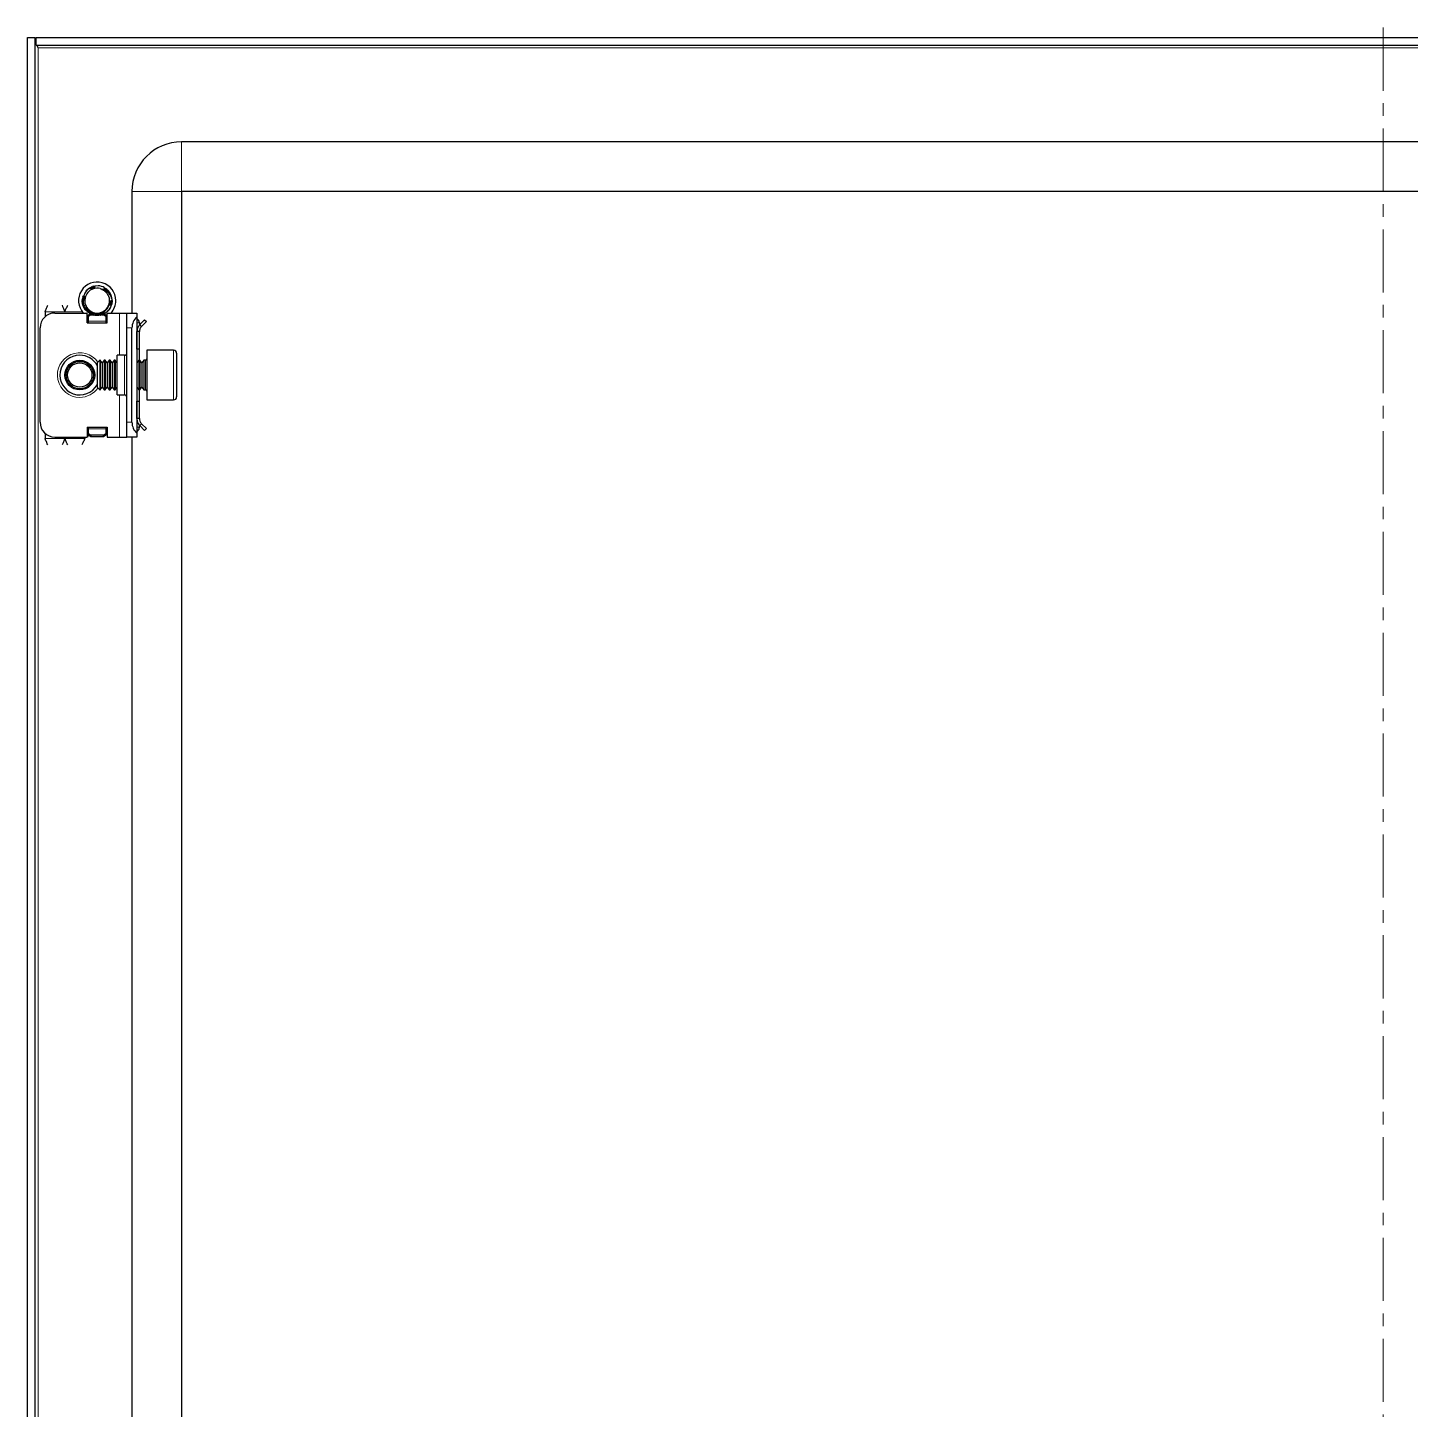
# Model space of a CAD drawing. Header units: millimetres. Extents: x -362 to 1083, y -390 to 999.
# Drawn here: x 536.9 to 815.4, y 594.2 to 872.6 of the extents above; entities that cross this region are included whole.
import ezdxf

# ---------------------------------------------------------------- set-up
doc = ezdxf.new("R2010")
doc.units = ezdxf.units.MM
doc.linetypes.add('CENTERX2', pattern=[20.32, 12.7, -2.54, 2.54, -2.54])
doc.layers.add('FORMAT', color=7, linetype='Continuous')

msp = doc.modelspace()

# ---------------------------------------------------------------- linework, layer by layer
at = {"color": 7, "linetype": 'Continuous', "lineweight": 25}
for p, q in [((536.93, -290.4), (536.93, 870.6)), ((536.93, 870.6), (538.43, 870.6)), ((538.43, -290.4), (538.43, 870.6)), ((538.63, 869.1), (538.63, 870.6)), ((538.63, 870.6), (1081.23, 870.6)), ((538.63, 869.1), (1081.23, 869.1)), ((1051.93, 849.6), (567.93, 849.6)), ((557.93, 839.6), (557.93, 815.1)), ((567.93, 839.6), (567.93, -259.4)), ((1051.93, 839.6), (567.93, 839.6)), ((548.64, 819.52), (549.17, 820.03)), ((548.74, 819.65), (549.02, 819.92)), ((548.85, 819.77), (548.82, 819.74)), ((549.31, 820.12), (549.51, 820.24)), ((549.48, 820.23), (549.44, 820.2)), ((549.48, 820.16), (549.44, 820.2)), ((549.48, 820.23), (549.71, 820.31)), ((549.66, 820.32), (549.62, 820.3)), ((549.86, 820.4), (549.81, 820.38)), ((549.86, 820.4), (550.08, 820.47)), ((550.05, 820.47), (550, 820.45)), ((550.24, 820.52), (550.19, 820.51)), ((551.13, 820.59), (550.38, 820.52)), ((552.62, 820.08), (552.58, 820.1)), ((552.79, 819.95), (552.75, 819.98)), ((552.95, 819.82), (552.91, 819.85)), ((553.09, 819.68), (553.06, 819.71)), ((553.09, 819.68), (553.21, 819.55)), ((553.2, 819.56), (553.19, 819.58)), ((547.93, 817.69), (547.96, 817.95)), ((547.93, 817.49), (547.96, 817.73)), ((547.93, 817.69), (547.93, 817.64)), ((547.93, 817.49), (547.93, 817.44)), ((547.94, 817.9), (547.94, 817.85)), ((547.95, 817.29), (547.95, 817.24)), ((547.97, 818.11), (547.96, 818.06)), ((547.97, 817.1), (547.98, 817.05)), ((548.01, 818.3), (548, 818.26)), ((548.01, 818.3), (548.09, 818.54)), ((548.01, 816.92), (548.02, 816.87)), ((548.06, 818.49), (548.05, 818.45)), ((548.06, 816.74), (548.07, 816.69)), ((548.11, 816.56), (548.12, 816.55)), ((553.22, 818.47), (553.39, 818.06)), ((553.7, 816.48), (553.6, 816.3)), ((553.71, 816.48), (553.61, 816.3)), ((553.76, 816.62), (553.78, 816.66)), ((553.82, 816.8), (553.83, 816.85)), ((553.92, 817.4), (553.86, 817.09)), ((553.87, 816.99), (553.88, 817.04)), ((553.9, 817.2), (553.91, 817.25)), ((553.92, 817.4), (553.93, 817.45)), ((553.93, 817.6), (553.93, 817.6)), ((540.43, 815.35), (540.43, 814.34)), ((542.43, 815.1), (548.93, 815.1)), ((548.7, 815.59), (548.73, 815.56)), ((548.84, 815.45), (548.87, 815.42)), ((548.93, 813.1), (548.93, 815.1)), ((549.13, 814.31), (548.93, 814.43)), ((549.15, 815.19), (548.94, 815.37)), ((548.99, 815.31), (549.03, 815.28)), ((549.13, 813.1), (549.13, 814.31)), ((549.15, 815.19), (549.19, 815.16)), ((549.18, 814.72), (549.52, 814.96)), ((549.68, 814.72), (549.18, 814.37)), ((549.18, 814.37), (549.18, 814.72)), ((549.18, 813.45), (549.18, 814.37)), ((549.18, 813.1), (549.18, 813.45)), ((549.32, 815.07), (549.36, 815.04)), ((549.5, 814.96), (549.36, 815.08)), ((549.5, 814.96), (549.54, 814.94)), ((549.68, 814.72), (550.08, 814.72)), ((549.85, 814.8), (549.9, 814.78)), ((550.03, 814.74), (550.07, 814.72)), ((550.21, 814.69), (550.25, 814.68)), ((551.38, 814.64), (551.2, 814.61)), ((551.53, 814.66), (551.57, 814.67)), ((551.91, 814.76), (551.72, 814.72)), ((551.77, 814.72), (552.18, 814.72)), ((552.68, 814.37), (552.18, 814.72)), ((552.47, 815.02), (552.2, 814.9)), ((552.27, 815.01), (552.68, 814.72)), ((552.68, 814.72), (552.68, 814.37)), ((552.93, 814.43), (552.68, 814.28)), ((552.68, 814.37), (552.68, 813.45)), ((552.68, 813.45), (552.68, 813.1)), ((552.93, 813.1), (552.93, 815.1)), ((552.93, 815.1), (555.43, 815.1)), ((553.2, 815.63), (553.03, 815.51)), ((555.43, 815.1), (556.93, 815.1)), ((556.93, 815.1), (558.93, 815.1)), ((556.93, 812.1), (556.93, 815.1)), ((558.93, 815.1), (558.93, 814.34)), ((558.93, 814.34), (558.93, 790.86)), ((558.93, 814.01), (559.14, 813.81)), ((559.51, 812.76), (560.49, 813.74)), ((559.87, 812.41), (560.84, 813.39)), ((560.49, 813.74), (560.84, 813.39)), ((539.43, 793.1), (539.43, 812.1)), ((548.93, 813.1), (552.93, 813.1)), ((556.93, 793.1), (556.93, 812.1)), ((557.93, 793.1), (557.93, 812.1)), ((559.43, 811.35), (558.93, 811.35)), ((558.93, 807.85), (558.93, 811.35)), ((559.43, 813.1), (559.43, 812.64)), ((559.43, 807.85), (559.43, 811.35)), ((559.87, 812.41), (559.51, 812.76)), ((559.43, 807.85), (558.93, 807.85)), ((559.43, 805.6), (559.43, 807.85)), ((566.33, 807.6), (560.93, 807.6)), ((560.93, 807.6), (560.93, 799.91)), ((551.48, 805.6), (550.93, 805.05)), ((550.93, 805.05), (550.93, 801.28)), ((551.54, 805.6), (551.48, 805.6)), ((551.48, 805.6), (551.48, 800.98)), ((551.93, 805.05), (551.54, 805.6)), ((551.54, 805.6), (551.54, 805.13)), ((551.54, 805.13), (551.54, 799.6)), ((552.32, 805.6), (551.93, 805.05)), ((551.93, 805.05), (551.93, 804.66)), ((552.54, 805.6), (552.32, 805.6)), ((552.32, 805.6), (552.32, 805.13)), ((552.32, 805.13), (552.32, 799.6)), ((552.93, 805.05), (552.54, 805.6)), ((552.54, 805.6), (552.54, 805.13)), ((552.54, 805.13), (552.54, 799.6)), ((553.32, 805.6), (552.93, 805.05)), ((552.93, 805.05), (552.93, 804.66)), ((553.54, 805.6), (553.32, 805.6)), ((553.32, 805.6), (553.32, 805.13)), ((553.32, 805.13), (553.32, 799.6)), ((553.93, 805.05), (553.54, 805.6)), ((553.54, 805.6), (553.54, 805.13)), ((553.54, 805.13), (553.54, 799.6)), ((554.32, 805.6), (553.93, 805.05)), ((553.93, 805.05), (553.93, 804.66)), ((554.54, 805.6), (554.32, 805.6)), ((554.32, 805.6), (554.32, 805.13)), ((554.32, 805.13), (554.32, 799.6)), ((554.93, 805.05), (554.54, 805.6)), ((554.54, 805.6), (554.54, 805.13)), ((554.54, 805.13), (554.54, 799.6)), ((556.43, 806.6), (554.93, 806.6)), ((554.93, 798.6), (554.93, 806.6)), ((559.32, 805.6), (558.93, 805.05)), ((559.54, 805.6), (559.32, 805.6)), ((559.32, 805.6), (559.32, 805.13)), ((559.32, 805.13), (559.32, 799.6)), ((559.93, 805.05), (559.54, 805.6)), ((559.54, 805.6), (559.54, 805.13)), ((559.54, 805.13), (559.54, 799.6)), ((560.32, 805.6), (559.93, 805.05)), ((559.93, 805.05), (559.93, 804.66)), ((560.68, 805.6), (560.32, 805.6)), ((560.32, 805.6), (560.32, 805.13)), ((560.32, 805.13), (560.32, 799.6)), ((566.93, 807), (566.93, 800.23)), ((551.93, 804.66), (551.93, 800.15)), ((552.93, 804.66), (552.93, 800.15)), ((553.93, 804.66), (553.93, 800.15)), ((559.93, 804.66), (559.93, 800.15)), ((550.93, 801.28), (550.93, 800.15)), ((550.93, 800.15), (551.48, 799.6)), ((551.48, 800.98), (551.48, 799.6)), ((551.48, 799.6), (551.54, 799.6)), ((551.54, 799.6), (551.93, 800.15)), ((551.93, 800.15), (552.32, 799.6)), ((552.32, 799.6), (552.54, 799.6)), ((552.54, 799.6), (552.93, 800.15)), ((552.93, 800.15), (553.32, 799.6)), ((553.32, 799.6), (553.54, 799.6)), ((553.54, 799.6), (553.93, 800.15)), ((553.93, 800.15), (554.32, 799.6)), ((554.32, 799.6), (554.54, 799.6)), ((554.54, 799.6), (554.93, 800.15)), ((558.93, 800.15), (559.32, 799.6)), ((559.32, 799.6), (559.54, 799.6)), ((559.43, 797.35), (559.43, 799.6)), ((559.54, 799.6), (559.93, 800.15)), ((559.93, 800.15), (560.32, 799.6)), ((560.32, 799.6), (560.68, 799.6)), ((560.93, 799.91), (560.93, 797.6)), ((566.93, 800.23), (566.93, 798.2)), ((554.93, 798.6), (556.43, 798.6)), ((558.93, 797.35), (559.43, 797.35)), ((558.93, 793.85), (558.93, 797.35)), ((559.43, 793.85), (559.43, 797.35)), ((560.93, 797.6), (566.33, 797.6)), ((559.43, 793.85), (558.93, 793.85)), ((540.43, 790.86), (540.43, 789.85)), ((548.93, 792.1), (548.93, 790.1)), ((548.93, 792.1), (552.93, 792.1)), ((549.13, 790.22), (549.13, 792.1)), ((549.18, 791.75), (549.18, 792.1)), ((549.18, 790.83), (549.18, 791.75)), ((549.18, 790.83), (549.68, 790.48)), ((549.18, 790.48), (549.18, 790.83)), ((552.18, 790.48), (552.68, 790.83)), ((552.68, 792.1), (552.68, 791.75)), ((552.68, 791.75), (552.68, 790.83)), ((552.68, 790.83), (552.68, 790.48)), ((552.93, 792.1), (552.93, 790.1)), ((556.93, 790.1), (556.93, 793.1)), ((559.14, 791.39), (558.93, 791.19)), ((558.93, 790.86), (558.93, 790.1)), ((559.43, 792.1), (559.43, 792.49)), ((559.87, 792.79), (559.51, 792.44)), ((559.51, 792.44), (560.49, 791.46)), ((559.87, 792.79), (560.84, 791.81)), ((560.49, 791.46), (560.84, 791.81)), ((542.43, 790.1), (548.93, 790.1)), ((548.43, 790.1), (548.43, 789.85)), ((548.93, 790.22), (549.13, 790.22)), ((549.68, 790.13), (549.18, 790.48)), ((552.18, 790.48), (549.68, 790.48)), ((549.68, 790.48), (549.68, 790.13)), ((552.18, 790.13), (549.68, 790.13)), ((552.18, 790.13), (552.18, 790.48)), ((552.68, 790.48), (552.18, 790.13)), ((552.93, 790.1), (555.43, 790.1)), ((555.43, 790.1), (556.93, 790.1)), ((558.93, 790.1), (556.93, 790.1)), ((557.93, 790.1), (557.93, 302.6))]:
    msp.add_line(p, q, dxfattribs=at)
at = {"color": 8, "linetype": 'Continuous', "lineweight": 18}
for p, q in [((539.03, -288.3), (539.03, 868.5)), ((539.03, 868.5), (1080.83, 868.5)), ((567.93, 839.6), (567.93, 849.6)), ((567.93, 839.6), (557.93, 839.6)), ((540.43, 815.35), (544.43, 815.35)), ((544.43, 815.35), (547.93, 815.35)), ((552.68, 813.45), (549.18, 813.45)), ((555.43, 806.6), (555.43, 815.1)), ((558.93, 813.6), (559.14, 813.81)), ((557.93, 812.1), (556.93, 812.1)), ((558.93, 813.1), (559.43, 813.1)), ((566.33, 799.91), (566.33, 807.6)), ((556.43, 798.6), (556.43, 806.6)), ((560.68, 799.6), (560.68, 805.6)), ((566.33, 797.6), (566.33, 799.91)), ((555.43, 790.1), (555.43, 798.6)), ((549.18, 791.75), (552.68, 791.75)), ((556.93, 793.1), (557.93, 793.1)), ((558.93, 792.1), (559.43, 792.1)), ((558.93, 791.6), (559.14, 791.39)), ((540.43, 789.85), (544.43, 789.85)), ((548.43, 789.85), (544.43, 789.85))]:
    msp.add_line(p, q, dxfattribs=at)
at = {"color": 7, "linetype": 'Continuous', "lineweight": 25}
for radius in [3, 2.76, 2.45]:
    msp.add_circle((547.43, 802.6), radius, dxfattribs=at)
for centre, radius, start, end in [((567.93, 839.6), 10, 90, 180), ((550.93, 817.6), 3.75, 0, 221.8103), ((550.93, 817.6), 2.5, 108.5944, 168.5944), ((550.93, 817.6), 2.5, 75.8881, 108.5944), ((550.93, 817.6), 3, 59.9286, 86.2193), ((550.93, 817.6), 3, 360, 40.7437), ((550.93, 817.6), 2.5, 168.5944, 228.5944), ((550.93, 817.6), 2.5, 288.5944, 348.5944), ((550.93, 817.6), 2.5, 348.5944, 10.5165), ((550.93, 817.6), 3.75, 318.1897, 0), ((542.43, 812.1), 3, 90, 180), ((550.93, 817.6), 2.5, 228.5944, 288.5944), ((560.93, 812.1), 3, 131.8103, 180), ((558.43, 813.1), 1, 360, 45), ((566.33, 807), 0.6, 0, 90), ((547.43, 802.6), 4, 90, 331.045), ((547.43, 802.6), 4, 28.955, 90), ((556.43, 807.1), 0.5, 270, 0), ((560.68, 805.85), 0.25, 270, 0), ((560.68, 799.35), 0.25, 360, 90), ((556.43, 798.1), 0.5, 0, 90), ((566.33, 798.2), 0.6, 270, 0), ((542.43, 793.1), 3, 180, 270), ((560.93, 793.1), 3, 180, 228.1897), ((558.43, 792.1), 1, 315, 0)]:
    msp.add_arc(centre, radius, start, end, dxfattribs=at)
at = {"color": 8, "linetype": 'Continuous', "lineweight": 18}
for start, end in [(35.4622, 270), (270, 324.5378)]:
    msp.add_arc((547.43, 802.6), 4.5, start, end, dxfattribs=at)
at = {"color": 7, "linetype": 'Continuous', "lineweight": 25}
for points, knots in [([(538.63, 869.49), (538.62, 869.52), (538.48, 869.89), (538.45, 870.26), (538.43, 870.6)], [0, 0, 0, 0, 0.09093, 1, 1, 1, 1]), ([(539.03, 868.5), (538.94, 868.68), (538.85, 868.88), (538.78, 869.08), (538.77, 869.1)], [0, 0, 0, 0, 0.908361, 1, 1, 1, 1]), ([(549.47, 820.15), (549.39, 820.1), (549.05, 819.87), (548.55, 819.37), (548.33, 818.81), (548.23, 818.57)], [0, 0, 0, 0, 0.128781, 0.613629, 1, 1, 1, 1]), ([(550.13, 819.97), (550.12, 819.97), (550.07, 819.95), (549.99, 819.94), (549.9, 819.94), (549.81, 819.95), (549.72, 819.98), (549.64, 820.01), (549.56, 820.06), (549.51, 820.11), (549.48, 820.14), (549.47, 820.15)], [0, 0, 0, 0, 0.0429601, 0.1733, 0.2742626, 0.4010814, 0.5277159, 0.6542588, 0.7807587, 0.9368521, 1, 1, 1, 1]), ([(549.48, 820.23), (549.51, 820.21), (549.57, 820.17), (549.64, 820.1), (549.68, 820.04), (549.7, 820), (549.7, 819.99)], [0, 0, 0, 0, 0.319514, 0.608493, 0.891527, 1, 1, 1, 1]), ([(549.77, 819.96), (549.77, 819.96), (549.77, 820), (549.76, 820.07), (549.73, 820.16), (549.68, 820.24), (549.64, 820.28), (549.62, 820.3)], [0, 0, 0, 0, 0.00279, 0.269575, 0.536371, 0.765499, 1, 1, 1, 1]), ([(549.66, 820.32), (549.69, 820.3), (549.75, 820.26), (549.81, 820.18), (549.85, 820.1), (549.88, 820.02), (549.88, 819.97), (549.88, 819.94)], [0, 0, 0, 0, 0.234253, 0.442787, 0.646465, 0.841043, 1, 1, 1, 1]), ([(549.92, 819.94), (549.92, 819.97), (549.93, 820.03), (549.92, 820.13), (549.9, 820.22), (549.86, 820.31), (549.83, 820.36), (549.81, 820.38)], [0, 0, 0, 0, 0.181695, 0.396783, 0.61186, 0.803681, 1, 1, 1, 1]), ([(549.86, 820.4), (549.88, 820.38), (549.93, 820.33), (549.98, 820.25), (550.01, 820.16), (550.03, 820.08), (550.03, 820.01), (550.02, 819.96), (550.02, 819.95)], [0, 0, 0, 0, 0.208724, 0.39105, 0.568219, 0.73683, 0.894853, 1, 1, 1, 1]), ([(550.04, 819.95), (550.04, 819.96), (550.06, 820), (550.08, 820.07), (550.08, 820.17), (550.07, 820.27), (550.05, 820.37), (550.02, 820.42), (550, 820.45)], [0, 0, 0, 0, 0.043388, 0.23288, 0.422274, 0.611632, 0.803279, 1, 1, 1, 1]), ([(550.05, 820.47), (550.07, 820.44), (550.11, 820.39), (550.15, 820.3), (550.17, 820.22), (550.17, 820.13), (550.16, 820.06), (550.14, 820), (550.13, 819.98), (550.12, 819.97)], [0, 0, 0, 0, 0.198483, 0.367712, 0.531083, 0.685778, 0.830503, 0.965152, 1, 1, 1, 1]), ([(550.38, 820.52), (550.39, 820.51), (550.41, 820.46), (550.43, 820.39), (550.43, 820.3), (550.41, 820.23), (550.37, 820.15), (550.31, 820.07), (550.22, 820), (550.16, 819.98), (550.13, 819.97)], [0, 0, 0, 0, 0.098631, 0.238541, 0.378532, 0.49895, 0.601027, 0.777401, 0.9101, 1, 1, 1, 1]), ([(550.15, 819.99), (550.16, 820.01), (550.19, 820.06), (550.22, 820.15), (550.24, 820.25), (550.24, 820.37), (550.21, 820.46), (550.19, 820.51)], [0, 0, 0, 0, 0.13286, 0.29106, 0.491007, 0.69089, 1, 1, 1, 1]), ([(550.24, 820.52), (550.25, 820.49), (550.28, 820.44), (550.31, 820.36), (550.31, 820.27), (550.31, 820.2), (550.28, 820.1), (550.24, 820.04), (550.21, 820.01)], [0, 0, 0, 0, 0.16279, 0.324686, 0.479688, 0.626058, 0.76302, 1, 1, 1, 1]), ([(550.23, 820.02), (550.24, 820.02), (550.27, 820.05), (550.3, 820.11), (550.34, 820.19), (550.38, 820.28), (550.39, 820.37), (550.39, 820.46), (550.38, 820.5), (550.38, 820.52)], [0, 0, 0, 0, 0.036757, 0.196192, 0.355485, 0.51469, 0.719746, 0.882005, 1, 1, 1, 1]), ([(551.54, 820.02), (551.82, 819.97), (552.12, 819.92), (552.39, 819.79), (552.39, 819.79)], [0, 0, 0, 0, 0.965671, 1, 1, 1, 1]), ([(551.54, 820.02), (551.63, 819.99), (551.77, 819.93), (551.9, 819.86), (551.94, 819.83)], [0, 0, 0, 0, 0.681733, 1, 1, 1, 1]), ([(551.94, 819.83), (552.01, 819.8), (552.33, 819.64), (552.84, 819.22), (553.09, 818.72), (553.22, 818.47)], [0, 0, 0, 0, 0.130652, 0.560007, 1, 1, 1, 1]), ([(552.39, 819.79), (552.39, 819.8), (552.38, 819.85), (552.37, 819.92), (552.37, 820.01), (552.39, 820.11), (552.42, 820.17), (552.43, 820.2)], [0, 0, 0, 0, 0.113604, 0.31095, 0.508229, 0.75166, 1, 1, 1, 1]), ([(552.45, 820.19), (552.45, 820.15), (552.45, 820.08), (552.42, 819.98), (552.4, 819.92), (552.38, 819.9), (552.38, 819.9)], [0, 0, 0, 0, 0.3571393, 0.6809788, 0.9981828, 1, 1, 1, 1]), ([(552.39, 819.81), (552.41, 819.83), (552.46, 819.87), (552.51, 819.94), (552.56, 820.02), (552.57, 820.07), (552.58, 820.1)], [0, 0, 0, 0, 0.2282538, 0.5103507, 0.7523188, 1, 1, 1, 1]), ([(553, 819.38), (552.98, 819.38), (552.94, 819.37), (552.85, 819.36), (552.75, 819.37), (552.66, 819.41), (552.58, 819.46), (552.5, 819.55), (552.43, 819.66), (552.41, 819.75), (552.39, 819.79)], [0, 0, 0, 0, 0.0736464, 0.1695635, 0.351373, 0.4388934, 0.519676, 0.6829056, 0.8511995, 1, 1, 1, 1]), ([(552.62, 820.08), (552.62, 820.04), (552.61, 819.97), (552.58, 819.88), (552.53, 819.8), (552.48, 819.74), (552.44, 819.71), (552.42, 819.7)], [0, 0, 0, 0, 0.240212, 0.454711, 0.664287, 0.864517, 1, 1, 1, 1]), ([(552.44, 819.66), (552.46, 819.67), (552.52, 819.7), (552.6, 819.76), (552.66, 819.82), (552.72, 819.9), (552.74, 819.96), (552.75, 819.98)], [0, 0, 0, 0, 0.172104, 0.391099, 0.610089, 0.802801, 1, 1, 1, 1]), ([(552.79, 819.95), (552.78, 819.92), (552.77, 819.85), (552.72, 819.76), (552.67, 819.69), (552.61, 819.64), (552.55, 819.6), (552.5, 819.59), (552.49, 819.58)], [0, 0, 0, 0, 0.209239, 0.392702, 0.571062, 0.740844, 0.899958, 1, 1, 1, 1]), ([(552.5, 819.56), (552.51, 819.56), (552.55, 819.57), (552.63, 819.59), (552.72, 819.64), (552.79, 819.7), (552.86, 819.77), (552.89, 819.82), (552.91, 819.85)], [0, 0, 0, 0, 0.0505, 0.241124, 0.431653, 0.622154, 0.808692, 1, 1, 1, 1]), ([(552.95, 819.82), (552.94, 819.79), (552.91, 819.72), (552.86, 819.65), (552.8, 819.58), (552.73, 819.54), (552.65, 819.51), (552.6, 819.49), (552.57, 819.49), (552.56, 819.49)], [0, 0, 0, 0, 0.198035, 0.367663, 0.531495, 0.686664, 0.831818, 0.981917, 1, 1, 1, 1]), ([(552.58, 819.48), (552.58, 819.48), (552.61, 819.48), (552.68, 819.49), (552.77, 819.51), (552.85, 819.54), (552.92, 819.58), (553, 819.64), (553.04, 819.69), (553.06, 819.71)], [0, 0, 0, 0, 0.018281, 0.175639, 0.332896, 0.490097, 0.647274, 0.821632, 1, 1, 1, 1]), ([(553.09, 819.68), (553.08, 819.66), (553.05, 819.6), (552.99, 819.54), (552.92, 819.49), (552.85, 819.45), (552.77, 819.43), (552.7, 819.42), (552.65, 819.43), (552.62, 819.44)], [0, 0, 0, 0, 0.159446, 0.318034, 0.469983, 0.61348, 0.747649, 0.872856, 1, 1, 1, 1]), ([(552.64, 819.43), (552.67, 819.42), (552.73, 819.41), (552.81, 819.41), (552.89, 819.42), (552.97, 819.44), (553.08, 819.49), (553.15, 819.54), (553.19, 819.58)], [0, 0, 0, 0, 0.149407, 0.278563, 0.407661, 0.536722, 0.727045, 1, 1, 1, 1]), ([(552.98, 819.75), (553.02, 819.73), (553.11, 819.68), (553.16, 819.59), (553.19, 819.55)], [0, 0, 0, 0, 0.488123, 1, 1, 1, 1]), ([(553.2, 819.56), (553.19, 819.53), (553.15, 819.49), (553.09, 819.43), (553.04, 819.4), (553, 819.38), (553, 819.38)], [0, 0, 0, 0, 0.315056, 0.630194, 0.945514, 1, 1, 1, 1]), ([(553, 819.38), (553.02, 819.36), (553.27, 819.14), (553.61, 818.68), (553.86, 818.07), (553.91, 817.72), (553.93, 817.6)], [0, 0, 0, 0, 0.050685, 0.485619, 0.826643, 1, 1, 1, 1]), ([(540.43, 815.35), (540.52, 815.59), (540.72, 816.08), (540.91, 816.48), (541, 816.67)], [0, 0, 0, 0, 0.502065, 1, 1, 1, 1]), ([(543.86, 816.66), (543.94, 816.51), (544.11, 816.16), (544.3, 815.67), (544.41, 815.39), (544.43, 815.35)], [0, 0, 0, 0, 0.415483, 0.917152, 1, 1, 1, 1]), ([(544.43, 815.35), (544.52, 815.59), (544.72, 816.08), (544.91, 816.48), (545, 816.67)], [0, 0, 0, 0, 0.502065, 1, 1, 1, 1]), ([(547.93, 817.69), (547.96, 817.71), (548.02, 817.74), (548.12, 817.76), (548.21, 817.77), (548.26, 817.76), (548.28, 817.76)], [0, 0, 0, 0, 0.293779, 0.558982, 0.818494, 1, 1, 1, 1]), ([(548.16, 817.67), (548.14, 817.67), (548.09, 817.68), (548.01, 817.67), (547.96, 817.65), (547.93, 817.64)], [0, 0, 0, 0, 0.236131, 0.613435, 1, 1, 1, 1]), ([(548.7, 815.59), (548.58, 815.74), (548.3, 816.09), (548.01, 816.75), (547.96, 817.26), (547.93, 817.51)], [0, 0, 0, 0, 0.274163, 0.639603, 1, 1, 1, 1]), ([(547.94, 817.9), (547.98, 817.91), (548.04, 817.94), (548.14, 817.95), (548.23, 817.95), (548.31, 817.93), (548.37, 817.91), (548.39, 817.89), (548.39, 817.89)], [0, 0, 0, 0, 0.227908, 0.430276, 0.627707, 0.816134, 0.99284, 1, 1, 1, 1]), ([(548.32, 817.8), (548.32, 817.8), (548.28, 817.83), (548.21, 817.85), (548.12, 817.87), (548.03, 817.87), (547.97, 817.86), (547.94, 817.85)], [0, 0, 0, 0, 0.050156, 0.304513, 0.55888, 0.776903, 1, 1, 1, 1]), ([(548.04, 816.86), (548.02, 816.9), (547.96, 817.05), (547.95, 817.21), (547.94, 817.33)], [0, 0, 0, 0, 0.2829098, 1, 1, 1, 1]), ([(548.41, 817.92), (548.38, 817.94), (548.33, 817.98), (548.24, 818.02), (548.15, 818.05), (548.06, 818.06), (547.99, 818.06), (547.96, 818.06)], [0, 0, 0, 0, 0.19243, 0.403622, 0.614801, 0.805152, 1, 1, 1, 1]), ([(547.97, 818.11), (548.01, 818.11), (548.07, 818.13), (548.17, 818.13), (548.26, 818.12), (548.33, 818.09), (548.4, 818.05), (548.43, 818.02), (548.45, 818)], [0, 0, 0, 0, 0.205811, 0.38496, 0.558827, 0.724121, 0.878934, 1, 1, 1, 1]), ([(548.43, 818.05), (548.41, 818.07), (548.37, 818.12), (548.29, 818.18), (548.2, 818.22), (548.1, 818.25), (548.04, 818.26), (548, 818.26)], [0, 0, 0, 0, 0.183111, 0.381533, 0.579913, 0.787111, 1, 1, 1, 1]), ([(548.01, 818.3), (548.05, 818.31), (548.11, 818.32), (548.21, 818.3), (548.29, 818.28), (548.36, 818.24), (548.42, 818.19), (548.45, 818.15), (548.46, 818.13)], [0, 0, 0, 0, 0.207037, 0.38272, 0.55212, 0.712365, 0.86221, 1, 1, 1, 1]), ([(548.47, 818.14), (548.46, 818.16), (548.44, 818.2), (548.38, 818.27), (548.31, 818.34), (548.23, 818.39), (548.14, 818.43), (548.08, 818.44), (548.05, 818.45)], [0, 0, 0, 0, 0.112687, 0.266978, 0.464332, 0.661607, 0.829157, 1, 1, 1, 1]), ([(548.24, 816.3), (548.22, 816.33), (548.13, 816.47), (548.08, 816.63), (548.05, 816.76)], [0, 0, 0, 0, 0.192577, 1, 1, 1, 1]), ([(548.06, 818.49), (548.09, 818.49), (548.15, 818.49), (548.24, 818.47), (548.31, 818.43), (548.37, 818.38), (548.43, 818.33), (548.46, 818.26), (548.49, 818.22), (548.49, 818.19), (548.49, 818.19)], [0, 0, 0, 0, 0.159812, 0.318711, 0.470648, 0.614013, 0.748131, 0.873387, 0.991083, 1, 1, 1, 1]), ([(548.48, 818.09), (548.47, 818.07), (548.45, 817.99), (548.4, 817.89), (548.33, 817.8), (548.26, 817.74), (548.19, 817.69), (548.14, 817.66), (548.1, 817.64), (548.09, 817.64)], [0, 0, 0, 0, 0.125166, 0.336769, 0.488675, 0.640371, 0.791962, 0.943503, 1, 1, 1, 1]), ([(548.09, 817.64), (548.1, 817.57), (548.11, 817.17), (548.29, 816.5), (548.66, 816.03), (548.83, 815.8)], [0, 0, 0, 0, 0.108003, 0.585763, 1, 1, 1, 1]), ([(548.23, 818.57), (548.23, 818.57), (548.26, 818.56), (548.31, 818.53), (548.38, 818.48), (548.42, 818.43), (548.46, 818.35), (548.49, 818.25), (548.49, 818.15), (548.48, 818.1), (548.48, 818.09)], [0, 0, 0, 0, 0.022761, 0.192243, 0.346896, 0.477535, 0.588677, 0.783334, 0.968624, 1, 1, 1, 1]), ([(548.5, 818.17), (548.49, 818.2), (548.48, 818.26), (548.44, 818.35), (548.39, 818.42), (548.33, 818.49), (548.28, 818.54), (548.24, 818.56), (548.23, 818.57)], [0, 0, 0, 0, 0.182737, 0.363423, 0.543947, 0.724373, 0.904747, 1, 1, 1, 1]), ([(548.62, 815.72), (548.58, 815.76), (548.44, 815.89), (548.35, 816.07), (548.28, 816.19)], [0, 0, 0, 0, 0.288707, 1, 1, 1, 1]), ([(552.09, 815.24), (552.15, 815.28), (552.47, 815.46), (552.97, 815.93), (553.28, 816.51), (553.36, 816.85), (553.38, 816.91)], [0, 0, 0, 0, 0.104785, 0.513079, 0.918136, 1, 1, 1, 1]), ([(553.76, 816.62), (553.56, 816.2), (553.24, 815.55), (552.65, 815.15), (552.45, 815.02)], [0, 0, 0, 0, 0.657042, 1, 1, 1, 1]), ([(553.48, 816.08), (553.46, 816.03), (553.36, 815.73), (553.11, 815.52), (552.91, 815.34)], [0, 0, 0, 0, 0.171865, 1, 1, 1, 1]), ([(553.56, 816.21), (553.53, 816.14), (553.45, 815.93), (553.29, 815.77), (553.18, 815.66)], [0, 0, 0, 0, 0.333789, 1, 1, 1, 1]), ([(553.38, 816.91), (553.37, 816.95), (553.36, 817.01), (553.37, 817.08), (553.38, 817.11)], [0, 0, 0, 0, 0.544473, 1, 1, 1, 1]), ([(553.82, 816.8), (553.79, 816.8), (553.73, 816.8), (553.64, 816.81), (553.56, 816.84), (553.5, 816.89), (553.44, 816.94), (553.4, 816.99), (553.38, 817.03), (553.37, 817.05)], [0, 0, 0, 0, 0.165667, 0.330522, 0.488809, 0.638525, 0.778629, 0.909213, 1, 1, 1, 1]), ([(553.76, 816.62), (553.74, 816.62), (553.68, 816.63), (553.6, 816.66), (553.53, 816.7), (553.47, 816.76), (553.43, 816.82), (553.39, 816.88), (553.37, 816.93), (553.37, 816.97), (553.37, 816.98)], [0, 0, 0, 0, 0.154027, 0.307095, 0.452862, 0.590123, 0.718565, 0.838856, 0.95247, 1, 1, 1, 1]), ([(553.38, 817.11), (553.38, 817.11), (553.39, 817.16), (553.41, 817.22), (553.43, 817.26), (553.44, 817.27)], [0, 0, 0, 0, 0.157682, 0.80304, 1, 1, 1, 1]), ([(553.44, 817.27), (553.44, 817.38), (553.46, 817.64), (553.41, 817.9), (553.39, 818.06)], [0, 0, 0, 0, 0.408521, 1, 1, 1, 1]), ([(553.4, 817.1), (553.42, 817.08), (553.45, 817.04), (553.51, 816.98), (553.58, 816.93), (553.66, 816.89), (553.74, 816.86), (553.8, 816.85), (553.83, 816.85)], [0, 0, 0, 0, 0.137266, 0.30795, 0.478578, 0.649185, 0.822833, 1, 1, 1, 1]), ([(553.4, 816.96), (553.41, 816.95), (553.43, 816.91), (553.48, 816.84), (553.55, 816.77), (553.63, 816.72), (553.7, 816.68), (553.75, 816.67), (553.78, 816.66)], [0, 0, 0, 0, 0.076151, 0.276704, 0.47712, 0.677473, 0.837574, 1, 1, 1, 1]), ([(553.41, 817.25), (553.42, 817.24), (553.45, 817.2), (553.51, 817.15), (553.6, 817.1), (553.69, 817.06), (553.78, 817.04), (553.84, 817.04), (553.88, 817.04)], [0, 0, 0, 0, 0.069872, 0.258455, 0.446951, 0.635422, 0.81547, 1, 1, 1, 1]), ([(553.87, 816.99), (553.83, 816.99), (553.77, 816.98), (553.67, 816.98), (553.59, 817), (553.51, 817.04), (553.45, 817.08), (553.42, 817.11), (553.41, 817.13)], [0, 0, 0, 0, 0.208898, 0.388587, 0.562428, 0.727295, 0.881578, 1, 1, 1, 1]), ([(553.9, 817.2), (553.87, 817.19), (553.8, 817.16), (553.71, 817.16), (553.62, 817.17), (553.53, 817.19), (553.47, 817.22), (553.44, 817.25), (553.43, 817.26)], [0, 0, 0, 0, 0.214065, 0.402363, 0.585629, 0.760234, 0.923894, 1, 1, 1, 1]), ([(553.44, 817.31), (553.45, 817.33), (553.46, 817.36), (553.5, 817.41), (553.56, 817.46), (553.62, 817.51), (553.7, 817.56), (553.78, 817.58), (553.86, 817.6), (553.91, 817.6), (553.93, 817.6)], [0, 0, 0, 0, 0.060221, 0.18113, 0.301988, 0.42281, 0.589437, 0.75603, 0.87711, 1, 1, 1, 1]), ([(553.47, 817.36), (553.49, 817.34), (553.54, 817.3), (553.63, 817.26), (553.73, 817.24), (553.82, 817.23), (553.88, 817.24), (553.91, 817.25)], [0, 0, 0, 0, 0.189173, 0.404697, 0.62022, 0.807935, 1, 1, 1, 1]), ([(553.92, 817.4), (553.89, 817.39), (553.83, 817.36), (553.73, 817.34), (553.64, 817.34), (553.56, 817.36), (553.51, 817.38), (553.49, 817.39)], [0, 0, 0, 0, 0.2350388, 0.4455322, 0.6512681, 0.8478535, 1, 1, 1, 1]), ([(553.69, 816.49), (553.68, 816.43), (553.65, 816.3), (553.58, 816.19), (553.54, 816.13)], [0, 0, 0, 0, 0.462482, 1, 1, 1, 1]), ([(553.57, 817.47), (553.6, 817.46), (553.66, 817.44), (553.75, 817.43), (553.84, 817.43), (553.9, 817.45), (553.93, 817.45)], [0, 0, 0, 0, 0.237597, 0.5167288, 0.7555275, 1, 1, 1, 1]), ([(553.93, 817.61), (553.9, 817.59), (553.84, 817.56), (553.74, 817.53), (553.68, 817.53), (553.66, 817.53)], [0, 0, 0, 0, 0.371226, 0.708872, 1, 1, 1, 1]), ([(553.87, 816.99), (553.86, 816.94), (553.84, 816.86), (553.81, 816.79), (553.8, 816.76)], [0, 0, 0, 0, 0.6579883, 1, 1, 1, 1]), ([(553.93, 817.61), (553.93, 817.56), (553.93, 817.48), (553.92, 817.4), (553.91, 817.38)], [0, 0, 0, 0, 0.659859, 1, 1, 1, 1]), ([(548.7, 815.59), (548.72, 815.61), (548.75, 815.66), (548.82, 815.72), (548.89, 815.76), (548.96, 815.79), (549.03, 815.81), (549.1, 815.81), (549.13, 815.8), (549.15, 815.79)], [0, 0, 0, 0, 0.169226, 0.337427, 0.497935, 0.649179, 0.790582, 0.922688, 1, 1, 1, 1]), ([(549.3, 815.74), (549.28, 815.75), (549.24, 815.76), (549.14, 815.76), (549.02, 815.74), (548.91, 815.7), (548.82, 815.64), (548.76, 815.59), (548.73, 815.56)], [0, 0, 0, 0, 0.0626043, 0.195119, 0.4619789, 0.6215739, 0.781143, 1, 1, 1, 1]), ([(548.83, 815.8), (548.83, 815.81), (548.86, 815.82), (548.91, 815.84), (549, 815.85), (549.1, 815.83), (549.21, 815.78), (549.26, 815.74), (549.28, 815.73)], [0, 0, 0, 0, 0.0458661, 0.2307436, 0.3874614, 0.6582461, 0.861978, 1, 1, 1, 1]), ([(549.19, 815.79), (549.16, 815.8), (549.1, 815.82), (549.01, 815.83), (548.91, 815.82), (548.86, 815.81), (548.83, 815.8)], [0, 0, 0, 0, 0.2517951, 0.502165, 0.752314, 1, 1, 1, 1]), ([(548.84, 815.45), (548.85, 815.48), (548.88, 815.54), (548.94, 815.61), (549, 815.67), (549.08, 815.71), (549.16, 815.74), (549.22, 815.74), (549.26, 815.74)], [0, 0, 0, 0, 0.194636, 0.358964, 0.517123, 0.666522, 0.806184, 1, 1, 1, 1]), ([(549.29, 815.68), (549.25, 815.67), (549.19, 815.66), (549.09, 815.62), (549.01, 815.57), (548.93, 815.5), (548.89, 815.45), (548.87, 815.42)], [0, 0, 0, 0, 0.190996, 0.383798, 0.576553, 0.78528, 1, 1, 1, 1]), ([(548.99, 815.31), (549, 815.35), (549.02, 815.41), (549.07, 815.5), (549.12, 815.56), (549.19, 815.61), (549.25, 815.65), (549.28, 815.65), (549.3, 815.65)], [0, 0, 0, 0, 0.219212, 0.409339, 0.593597, 0.768568, 0.932394, 1, 1, 1, 1]), ([(549.39, 815.59), (549.39, 815.59), (549.35, 815.59), (549.29, 815.56), (549.2, 815.5), (549.13, 815.44), (549.07, 815.37), (549.04, 815.31), (549.03, 815.28)], [0, 0, 0, 0, 0.002693, 0.20821, 0.413641, 0.619057, 0.807274, 1, 1, 1, 1]), ([(549.15, 815.19), (549.16, 815.22), (549.17, 815.29), (549.21, 815.38), (549.26, 815.45), (549.32, 815.51), (549.37, 815.55), (549.4, 815.56), (549.4, 815.57)], [0, 0, 0, 0, 0.222831, 0.420099, 0.612409, 0.79585, 0.967895, 1, 1, 1, 1]), ([(549.45, 815.47), (549.43, 815.46), (549.39, 815.44), (549.33, 815.39), (549.27, 815.32), (549.22, 815.24), (549.2, 815.18), (549.19, 815.16)], [0, 0, 0, 0, 0.084965, 0.329338, 0.573716, 0.784411, 1, 1, 1, 1]), ([(549.28, 815.73), (549.28, 815.72), (549.32, 815.68), (549.37, 815.62), (549.42, 815.54), (549.45, 815.45), (549.48, 815.36), (549.48, 815.31), (549.48, 815.28)], [0, 0, 0, 0, 0.066273, 0.267344, 0.423096, 0.618734, 0.814089, 1, 1, 1, 1]), ([(549.32, 815.07), (549.32, 815.1), (549.33, 815.17), (549.36, 815.27), (549.4, 815.35), (549.44, 815.4), (549.46, 815.42), (549.46, 815.42)], [0, 0, 0, 0, 0.275174, 0.5228455, 0.7652252, 0.9970202, 1, 1, 1, 1]), ([(549.48, 815.28), (549.46, 815.26), (549.42, 815.21), (549.38, 815.13), (549.37, 815.07), (549.36, 815.04)], [0, 0, 0, 0, 0.3515094, 0.6718605, 1, 1, 1, 1]), ([(549.48, 815.28), (549.55, 815.25), (549.87, 815.07), (550.54, 814.89), (551.16, 814.93), (551.46, 815), (551.46, 815)], [0, 0, 0, 0, 0.102158, 0.551599, 0.99962, 1, 1, 1, 1]), ([(549.56, 815.26), (549.56, 815.25), (549.56, 815.22), (549.55, 815.15), (549.53, 815.06), (549.5, 815), (549.48, 814.97)], [0, 0, 0, 0, 0.058255, 0.305509, 0.64716, 1, 1, 1, 1]), ([(551.53, 814.66), (551.5, 814.65), (551.18, 814.59), (550.54, 814.58), (549.88, 814.77), (549.55, 814.94), (549.48, 814.97)], [0, 0, 0, 0, 0.044285, 0.46488, 0.894202, 1, 1, 1, 1]), ([(549.5, 814.96), (549.5, 815), (549.5, 815.07), (549.52, 815.16), (549.54, 815.22), (549.56, 815.24)], [0, 0, 0, 0, 0.3714319, 0.710618, 1, 1, 1, 1]), ([(550.41, 814.66), (550.37, 814.66), (550.22, 814.67), (550.09, 814.72), (550, 814.75)], [0, 0, 0, 0, 0.317385, 1, 1, 1, 1]), ([(551.1, 814.63), (551.03, 814.62), (550.86, 814.59), (550.69, 814.61), (550.59, 814.62)], [0, 0, 0, 0, 0.399625, 1, 1, 1, 1]), ([(551.46, 815), (551.47, 815.01), (551.49, 815.06), (551.55, 815.14), (551.64, 815.2), (551.7, 815.22), (551.73, 815.23)], [0, 0, 0, 0, 0.153621, 0.528305, 0.811762, 1, 1, 1, 1]), ([(551.6, 815.17), (551.58, 815.15), (551.53, 815.11), (551.49, 815.05), (551.47, 815.01), (551.46, 815)], [0, 0, 0, 0, 0.41332, 0.833507, 1, 1, 1, 1]), ([(551.53, 814.66), (551.52, 814.69), (551.49, 814.74), (551.48, 814.82), (551.48, 814.91), (551.49, 814.98), (551.52, 815.07), (551.57, 815.13), (551.6, 815.16)], [0, 0, 0, 0, 0.162579, 0.32416, 0.478216, 0.623372, 0.759205, 1, 1, 1, 1]), ([(551.64, 815.16), (551.64, 815.16), (551.6, 815.12), (551.57, 815.03), (551.55, 814.92), (551.54, 814.83), (551.55, 814.75), (551.56, 814.7), (551.57, 814.67)], [0, 0, 0, 0, 0.001313, 0.309582, 0.493731, 0.677835, 0.837663, 1, 1, 1, 1]), ([(551.71, 814.7), (551.69, 814.73), (551.66, 814.79), (551.63, 814.88), (551.61, 814.96), (551.62, 815.04), (551.64, 815.12), (551.66, 815.17), (551.68, 815.2), (551.69, 815.21)], [0, 0, 0, 0, 0.195461, 0.359649, 0.517607, 0.666788, 0.806268, 0.936243, 1, 1, 1, 1]), ([(551.75, 815.22), (551.74, 815.19), (551.72, 815.14), (551.7, 815.05), (551.7, 814.96), (551.71, 814.85), (551.74, 814.77), (551.76, 814.72)], [0, 0, 0, 0, 0.147065, 0.321231, 0.495346, 0.669443, 1, 1, 1, 1]), ([(551.71, 814.7), (551.72, 814.71), (551.74, 814.71), (551.75, 814.72), (551.76, 814.72)], [0, 0, 0, 0, 0.4789775, 1, 1, 1, 1]), ([(551.73, 815.23), (551.74, 815.23), (551.79, 815.25), (551.87, 815.26), (551.96, 815.26), (552.03, 815.25), (552.08, 815.24), (552.09, 815.24)], [0, 0, 0, 0, 0.099011, 0.388276, 0.61301, 0.895384, 1, 1, 1, 1]), ([(551.91, 814.76), (551.88, 814.79), (551.84, 814.84), (551.79, 814.93), (551.77, 815.01), (551.76, 815.09), (551.76, 815.16), (551.77, 815.2), (551.78, 815.22)], [0, 0, 0, 0, 0.213002, 0.396975, 0.575181, 0.744364, 0.902779, 1, 1, 1, 1]), ([(551.88, 815.26), (551.88, 815.26), (551.86, 815.22), (551.85, 815.15), (551.85, 815.05), (551.87, 814.95), (551.9, 814.86), (551.94, 814.81), (551.95, 814.78)], [0, 0, 0, 0, 0.019058, 0.219488, 0.419831, 0.620151, 0.807785, 1, 1, 1, 1]), ([(552.1, 814.84), (552.07, 814.86), (552.02, 814.91), (551.96, 814.99), (551.92, 815.07), (551.9, 815.15), (551.9, 815.22), (551.9, 815.25), (551.91, 815.26)], [0, 0, 0, 0, 0.218347, 0.41099, 0.598711, 0.777744, 0.945667, 1, 1, 1, 1]), ([(552.1, 814.84), (552.08, 814.83), (552.02, 814.8), (551.95, 814.79), (551.91, 814.78)], [0, 0, 0, 0, 0.301025, 1, 1, 1, 1]), ([(551.91, 814.76), (551.91, 814.77), (551.93, 814.77), (551.94, 814.78), (551.95, 814.78)], [0, 0, 0, 0, 0.4765794, 1, 1, 1, 1]), ([(552.01, 815.25), (552.01, 815.24), (552, 815.18), (552.02, 815.1), (552.05, 815.01), (552.09, 814.93), (552.13, 814.88), (552.14, 814.86)], [0, 0, 0, 0, 0.114393, 0.350182, 0.585971, 0.790611, 1, 1, 1, 1]), ([(552.29, 814.93), (552.26, 814.95), (552.2, 814.99), (552.13, 815.06), (552.09, 815.14), (552.06, 815.2), (552.06, 815.24), (552.05, 815.25)], [0, 0, 0, 0, 0.260762, 0.494805, 0.723794, 0.94279, 1, 1, 1, 1]), ([(552.1, 814.84), (552.11, 814.84), (552.12, 814.85), (552.14, 814.85), (552.14, 814.86)], [0, 0, 0, 0, 0.476486, 1, 1, 1, 1]), ([(552.11, 815.28), (552.12, 815.28), (552.16, 815.27), (552.23, 815.24), (552.3, 815.19), (552.39, 815.12), (552.43, 815.05), (552.45, 815.02)], [0, 0, 0, 0, 0.084477, 0.253367, 0.470159, 0.686909, 1, 1, 1, 1]), ([(552.17, 815.23), (552.18, 815.21), (552.19, 815.16), (552.22, 815.09), (552.27, 815.01), (552.31, 814.97), (552.33, 814.95)], [0, 0, 0, 0, 0.154183, 0.462567, 0.728091, 1, 1, 1, 1]), ([(552.47, 815.02), (552.44, 815.04), (552.38, 815.08), (552.3, 815.15), (552.27, 815.2), (552.25, 815.22)], [0, 0, 0, 0, 0.362858, 0.693435, 1, 1, 1, 1]), ([(552.29, 814.93), (552.29, 814.93), (552.31, 814.94), (552.32, 814.94), (552.33, 814.95)], [0, 0, 0, 0, 0.477867, 1, 1, 1, 1]), ([(552.64, 815.13), (552.62, 815.12), (552.57, 815.09), (552.52, 815.07), (552.47, 815.05)], [0, 0, 0, 0, 0.230751, 1, 1, 1, 1]), ([(552.47, 815.02), (552.47, 815.03), (552.49, 815.04), (552.5, 815.05), (552.51, 815.05)], [0, 0, 0, 0, 0.480194, 1, 1, 1, 1]), ([(552.64, 815.13), (552.64, 815.14), (552.65, 815.15), (552.67, 815.16), (552.67, 815.16)], [0, 0, 0, 0, 0.482687, 1, 1, 1, 1]), ([(552.79, 815.25), (552.8, 815.25), (552.81, 815.26), (552.82, 815.27), (552.83, 815.28)], [0, 0, 0, 0, 0.484546, 1, 1, 1, 1]), ([(552.94, 815.37), (552.94, 815.38), (552.95, 815.39), (552.96, 815.4), (552.97, 815.4)], [0, 0, 0, 0, 0.485158, 1, 1, 1, 1]), ([(553.07, 815.5), (553.08, 815.5), (553.09, 815.52), (553.1, 815.53), (553.1, 815.53)], [0, 0, 0, 0, 0.4842322, 1, 1, 1, 1]), ([(553.2, 815.63), (553.2, 815.64), (553.22, 815.66), (553.23, 815.68), (553.24, 815.69)], [0, 0, 0, 0, 0.296796, 1, 1, 1, 1]), ([(559.51, 812.76), (559.36, 812.58), (559.06, 812.2), (558.94, 811.67), (558.93, 811.39), (558.93, 811.35)], [0, 0, 0, 0, 0.461863, 0.923726, 1, 1, 1, 1]), ([(559.87, 812.41), (559.75, 812.26), (559.57, 812.03), (559.45, 811.65), (559.44, 811.45), (559.43, 811.35)], [0, 0, 0, 0, 0.485042, 0.738404, 1, 1, 1, 1]), ([(558.93, 793.85), (558.95, 793.61), (559.01, 793.13), (559.29, 792.67), (559.49, 792.46), (559.51, 792.44)], [0, 0, 0, 0, 0.461863, 0.923726, 1, 1, 1, 1]), ([(559.43, 793.85), (559.45, 793.66), (559.48, 793.37), (559.67, 793.02), (559.8, 792.87), (559.87, 792.79)], [0, 0, 0, 0, 0.485042, 0.738404, 1, 1, 1, 1]), ([(541, 788.54), (540.92, 788.7), (540.75, 789.04), (540.56, 789.53), (540.44, 789.81), (540.43, 789.85)], [0, 0, 0, 0, 0.415483, 0.917152, 1, 1, 1, 1]), ([(544.43, 789.85), (544.33, 789.61), (544.14, 789.12), (543.95, 788.72), (543.86, 788.53)], [0, 0, 0, 0, 0.502065, 1, 1, 1, 1]), ([(545, 788.54), (544.92, 788.7), (544.75, 789.04), (544.56, 789.53), (544.44, 789.81), (544.43, 789.85)], [0, 0, 0, 0, 0.4154826, 0.9171518, 1, 1, 1, 1]), ([(548.43, 789.85), (548.33, 789.61), (548.14, 789.12), (547.95, 788.72), (547.86, 788.53)], [0, 0, 0, 0, 0.5020654, 1, 1, 1, 1])]:
    msp.add_open_spline(points, degree=3, knots=knots, dxfattribs=at)
msp.add_open_spline([(538.63, 869.1), (538.66, 869.09), (538.73, 869.07), (538.83, 868.93), (538.93, 868.74), (539, 868.58), (539.03, 868.5)], degree=3, dxfattribs=at)
at = {"layer": 'FORMAT', "linetype": 'CENTERX2', "lineweight": 18}
msp.add_line((809.93, 872.6), (809.93, -292.4), dxfattribs=at)

doc.saveas('drawing.dxf')
